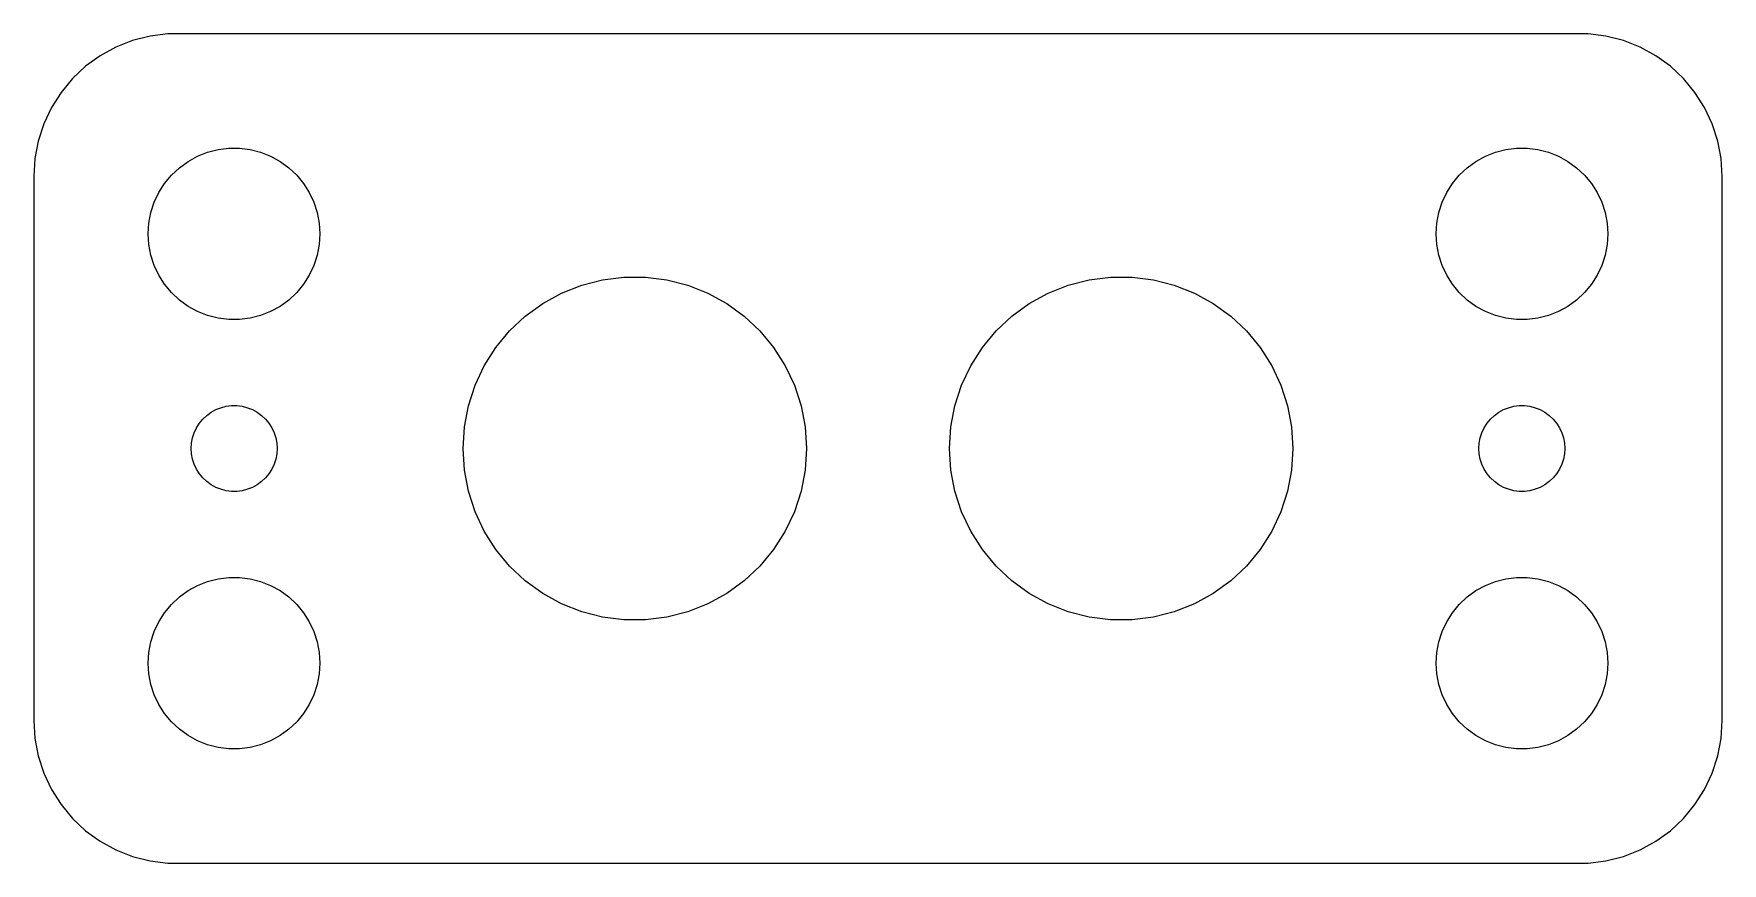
# Model space of a CAD drawing. Header units: metres. Extents: x -29.5 to 29.5, y 24.5 to 53.5.
import ezdxf

# ---------------------------------------------------------------- set-up
doc = ezdxf.new("R2010")
doc.units = ezdxf.units.M

msp = doc.modelspace()

# ---------------------------------------------------------------- linework, layer by layer
for p, q in [((-26.0451, 53.2553), (-26.6289, 53.0241)), ((-25.4369, 53.4114), (-26.0451, 53.2553)), ((-24.8139, 53.4901), (-25.4369, 53.4114)), ((24.8139, 53.4901), (-24.8139, 53.4901)), ((25.4369, 53.4114), (24.8139, 53.4901)), ((26.0451, 53.2553), (25.4369, 53.4114)), ((26.6289, 53.0241), (26.0451, 53.2553)), ((-27.1791, 52.7216), (-27.6871, 52.3526)), ((-26.6289, 53.0241), (-27.1791, 52.7216)), ((27.1791, 52.7216), (26.6289, 53.0241)), ((27.6871, 52.3526), (27.1791, 52.7216)), ((-28.1448, 51.9227), (-28.5451, 51.4389)), ((-27.6871, 52.3526), (-28.1448, 51.9227)), ((28.1448, 51.9227), (27.6871, 52.3526)), ((28.5451, 51.4389), (28.1448, 51.9227)), ((-28.5451, 51.4389), (-28.8815, 50.9088)), ((28.8815, 50.9088), (28.5451, 51.4389)), ((-28.8815, 50.9088), (-29.1489, 50.3406)), ((29.1489, 50.3406), (28.8815, 50.9088)), ((-29.1489, 50.3406), (-29.3429, 49.7434)), ((29.3429, 49.7434), (29.1489, 50.3406)), ((-29.3429, 49.7434), (-29.4606, 49.1267)), ((29.4606, 49.1267), (29.3429, 49.7434)), ((-29.4606, 49.1267), (-29.5, 48.5)), ((-24.4123, 48.8115), (-24.1075, 49.033)), ((-24.1075, 49.033), (-23.7773, 49.2145)), ((-23.7773, 49.2145), (-23.427, 49.3532)), ((-23.427, 49.3532), (-23.0621, 49.4469)), ((-23.0621, 49.4469), (-22.6884, 49.4941)), ((-22.6884, 49.4941), (-22.3116, 49.4941)), ((-22.3116, 49.4941), (-21.9379, 49.4469)), ((-21.9379, 49.4469), (-21.5729, 49.3532)), ((-21.5729, 49.3532), (-21.2227, 49.2145)), ((-21.2227, 49.2145), (-20.8925, 49.033)), ((-20.8925, 49.033), (-20.5877, 48.8115)), ((20.5877, 48.8115), (20.8925, 49.033)), ((20.8925, 49.033), (21.2227, 49.2145)), ((21.2227, 49.2145), (21.5729, 49.3532)), ((21.5729, 49.3532), (21.9379, 49.4469)), ((21.9379, 49.4469), (22.3116, 49.4941)), ((22.3116, 49.4941), (22.6884, 49.4941)), ((22.6884, 49.4941), (23.0621, 49.4469)), ((23.0621, 49.4469), (23.427, 49.3532)), ((23.427, 49.3532), (23.7773, 49.2145)), ((23.7773, 49.2145), (24.1075, 49.033)), ((24.1075, 49.033), (24.4123, 48.8115)), ((29.5, 48.5), (29.4606, 49.1267)), ((-29.5, 48.5), (-29.5, 29.5)), ((-24.927, 48.2634), (-24.6869, 48.5536)), ((-24.6869, 48.5536), (-24.4123, 48.8115)), ((-20.5877, 48.8115), (-20.3131, 48.5536)), ((-20.3131, 48.5536), (-20.0729, 48.2634)), ((20.0729, 48.2634), (20.3131, 48.5536)), ((20.3131, 48.5536), (20.5877, 48.8115)), ((24.4123, 48.8115), (24.6869, 48.5536)), ((24.6869, 48.5536), (24.927, 48.2634)), ((29.5, 29.5), (29.5, 48.5)), ((-25.2893, 47.6044), (-25.1289, 47.9453)), ((-25.1289, 47.9453), (-24.927, 48.2634)), ((-20.0729, 48.2634), (-19.8711, 47.9453)), ((-19.8711, 47.9453), (-19.7107, 47.6044)), ((19.7107, 47.6044), (19.8711, 47.9453)), ((19.8711, 47.9453), (20.0729, 48.2634)), ((24.927, 48.2634), (25.1289, 47.9453)), ((25.1289, 47.9453), (25.2893, 47.6044)), ((-25.4763, 46.876), (-25.4057, 47.2461)), ((-25.4057, 47.2461), (-25.2893, 47.6044)), ((-19.7107, 47.6044), (-19.5942, 47.2461)), ((-19.5942, 47.2461), (-19.5237, 46.876)), ((19.5237, 46.876), (19.5942, 47.2461)), ((19.5942, 47.2461), (19.7107, 47.6044)), ((25.2893, 47.6044), (25.4057, 47.2461)), ((25.4057, 47.2461), (25.4763, 46.876)), ((-25.5, 46.5), (-25.4763, 46.876)), ((-19.5237, 46.876), (-19.5, 46.5)), ((19.5, 46.5), (19.5237, 46.876)), ((25.4763, 46.876), (25.5, 46.5)), ((-25.4763, 46.124), (-25.5, 46.5)), ((-25.4057, 45.7539), (-25.4763, 46.124)), ((-19.5237, 46.124), (-19.5942, 45.7539)), ((-19.5, 46.5), (-19.5237, 46.124)), ((19.5237, 46.124), (19.5, 46.5)), ((19.5942, 45.7539), (19.5237, 46.124)), ((25.4763, 46.124), (25.4057, 45.7539)), ((25.5, 46.5), (25.4763, 46.124)), ((-25.2893, 45.3956), (-25.4057, 45.7539)), ((-19.5942, 45.7539), (-19.7107, 45.3956)), ((19.7107, 45.3956), (19.5942, 45.7539)), ((25.4057, 45.7539), (25.2893, 45.3956)), ((-25.1289, 45.0547), (-25.2893, 45.3956)), ((-24.927, 44.7366), (-25.1289, 45.0547)), ((-19.8711, 45.0547), (-20.0729, 44.7366)), ((-19.7107, 45.3956), (-19.8711, 45.0547)), ((-10.3541, 44.7063), (-9.62428, 44.8937)), ((-9.62428, 44.8937), (-8.87674, 44.9882)), ((-8.87674, 44.9882), (-8.12325, 44.9882)), ((-8.12325, 44.9882), (-7.3757, 44.8937)), ((-7.3757, 44.8937), (-6.64589, 44.7063)), ((6.64589, 44.7063), (7.3757, 44.8937)), ((7.3757, 44.8937), (8.12325, 44.9882)), ((8.12325, 44.9882), (8.87674, 44.9882)), ((8.87674, 44.9882), (9.62428, 44.8937)), ((9.62428, 44.8937), (10.3541, 44.7063)), ((19.8711, 45.0547), (19.7107, 45.3956)), ((20.0729, 44.7366), (19.8711, 45.0547)), ((25.1289, 45.0547), (24.927, 44.7366)), ((25.2893, 45.3956), (25.1289, 45.0547)), ((-24.6869, 44.4464), (-24.927, 44.7366)), ((-24.4123, 44.1884), (-24.6869, 44.4464)), ((-20.3131, 44.4464), (-20.5877, 44.1884)), ((-20.0729, 44.7366), (-20.3131, 44.4464)), ((-11.715, 44.066), (-11.0547, 44.429)), ((-11.0547, 44.429), (-10.3541, 44.7063)), ((-6.64589, 44.7063), (-5.94531, 44.429)), ((-5.94531, 44.429), (-5.28503, 44.066)), ((5.28503, 44.066), (5.94531, 44.429)), ((5.94531, 44.429), (6.64589, 44.7063)), ((10.3541, 44.7063), (11.0547, 44.429)), ((11.0547, 44.429), (11.715, 44.066)), ((20.3131, 44.4464), (20.0729, 44.7366)), ((20.5877, 44.1884), (20.3131, 44.4464)), ((24.6869, 44.4464), (24.4123, 44.1884)), ((24.927, 44.7366), (24.6869, 44.4464)), ((-24.1075, 43.967), (-24.4123, 44.1884)), ((-23.7773, 43.7855), (-24.1075, 43.967)), ((-23.427, 43.6468), (-23.7773, 43.7855)), ((-21.2227, 43.7855), (-21.5729, 43.6468)), ((-20.8925, 43.967), (-21.2227, 43.7855)), ((-20.5877, 44.1884), (-20.8925, 43.967)), ((-12.3245, 43.6231), (-11.715, 44.066)), ((-5.28503, 44.066), (-4.67545, 43.6231)), ((4.67545, 43.6231), (5.28503, 44.066)), ((11.715, 44.066), (12.3245, 43.6231)), ((20.8925, 43.967), (20.5877, 44.1884)), ((21.2227, 43.7855), (20.8925, 43.967)), ((21.5729, 43.6468), (21.2227, 43.7855)), ((23.7773, 43.7855), (23.427, 43.6468)), ((24.1075, 43.967), (23.7773, 43.7855)), ((24.4123, 44.1884), (24.1075, 43.967)), ((-23.0621, 43.5531), (-23.427, 43.6468)), ((-22.6884, 43.5059), (-23.0621, 43.5531)), ((-22.3116, 43.5059), (-22.6884, 43.5059)), ((-21.9379, 43.5531), (-22.3116, 43.5059)), ((-21.5729, 43.6468), (-21.9379, 43.5531)), ((-13.3541, 42.5267), (-12.8738, 43.1073)), ((-12.8738, 43.1073), (-12.3245, 43.6231)), ((-4.67545, 43.6231), (-4.12617, 43.1073)), ((-4.12617, 43.1073), (-3.64589, 42.5267)), ((3.64589, 42.5267), (4.12617, 43.1073)), ((4.12617, 43.1073), (4.67545, 43.6231)), ((12.3245, 43.6231), (12.8738, 43.1073)), ((12.8738, 43.1073), (13.3541, 42.5267)), ((21.9379, 43.5531), (21.5729, 43.6468)), ((22.3116, 43.5059), (21.9379, 43.5531)), ((22.6884, 43.5059), (22.3116, 43.5059)), ((23.0621, 43.5531), (22.6884, 43.5059)), ((23.427, 43.6468), (23.0621, 43.5531)), ((-13.7578, 41.8905), (-13.3541, 42.5267)), ((-3.64589, 42.5267), (-3.24216, 41.8905)), ((3.24216, 41.8905), (3.64589, 42.5267)), ((13.3541, 42.5267), (13.7578, 41.8905)), ((-14.0786, 41.2087), (-13.7578, 41.8905)), ((-3.24216, 41.8905), (-2.92134, 41.2087)), ((2.92134, 41.2087), (3.24216, 41.8905)), ((13.7578, 41.8905), (14.0786, 41.2087)), ((-14.3115, 40.4921), (-14.0786, 41.2087)), ((-2.92134, 41.2087), (-2.68849, 40.4921)), ((2.68849, 40.4921), (2.92134, 41.2087)), ((14.0786, 41.2087), (14.3115, 40.4921)), ((-23.5934, 40.0268), (-23.4561, 40.1558)), ((-23.4561, 40.1558), (-23.3037, 40.2665)), ((-23.3037, 40.2665), (-23.1387, 40.3572)), ((-23.1387, 40.3572), (-22.9635, 40.4266)), ((-22.9635, 40.4266), (-22.7811, 40.4734)), ((-22.7811, 40.4734), (-22.5942, 40.497)), ((-22.5942, 40.497), (-22.4058, 40.497)), ((-22.4058, 40.497), (-22.2189, 40.4734)), ((-22.2189, 40.4734), (-22.0365, 40.4266)), ((-22.0365, 40.4266), (-21.8613, 40.3572)), ((-21.8613, 40.3572), (-21.6963, 40.2665)), ((-21.6963, 40.2665), (-21.5439, 40.1558)), ((-21.5439, 40.1558), (-21.4065, 40.0268)), ((-14.4527, 39.752), (-14.3115, 40.4921)), ((-2.68849, 40.4921), (-2.5473, 39.752)), ((2.5473, 39.752), (2.68849, 40.4921)), ((14.3115, 40.4921), (14.4527, 39.752)), ((21.4065, 40.0268), (21.5439, 40.1558)), ((21.5439, 40.1558), (21.6963, 40.2665)), ((21.6963, 40.2665), (21.8613, 40.3572)), ((21.8613, 40.3572), (22.0365, 40.4266)), ((22.0365, 40.4266), (22.2189, 40.4734)), ((22.2189, 40.4734), (22.4058, 40.497)), ((22.4058, 40.497), (22.5942, 40.497)), ((22.5942, 40.497), (22.7811, 40.4734)), ((22.7811, 40.4734), (22.9635, 40.4266)), ((22.9635, 40.4266), (23.1387, 40.3572)), ((23.1387, 40.3572), (23.3037, 40.2665)), ((23.3037, 40.2665), (23.4561, 40.1558)), ((23.4561, 40.1558), (23.5934, 40.0268)), ((-23.9529, 39.373), (-23.8947, 39.5522)), ((-23.8947, 39.5522), (-23.8145, 39.7226)), ((-23.8145, 39.7226), (-23.7135, 39.8817)), ((-23.7135, 39.8817), (-23.5934, 40.0268)), ((-21.4065, 40.0268), (-21.2865, 39.8817)), ((-21.2865, 39.8817), (-21.1855, 39.7226)), ((-21.1855, 39.7226), (-21.1053, 39.5522)), ((-21.1053, 39.5522), (-21.0471, 39.373)), ((-14.5, 39), (-14.4527, 39.752)), ((-2.5473, 39.752), (-2.5, 39)), ((2.5, 39), (2.5473, 39.752)), ((14.4527, 39.752), (14.5, 39)), ((21.0471, 39.373), (21.1053, 39.5522)), ((21.1053, 39.5522), (21.1855, 39.7226)), ((21.1855, 39.7226), (21.2865, 39.8817)), ((21.2865, 39.8817), (21.4065, 40.0268)), ((23.5934, 40.0268), (23.7135, 39.8817)), ((23.7135, 39.8817), (23.8145, 39.7226)), ((23.8145, 39.7226), (23.8947, 39.5522)), ((23.8947, 39.5522), (23.9529, 39.373)), ((-24, 39), (-23.9882, 39.188)), ((-23.9882, 38.812), (-24, 39)), ((-23.9882, 39.188), (-23.9529, 39.373)), ((-21.0471, 39.373), (-21.0118, 39.188)), ((-21.0118, 39.188), (-21, 39)), ((-21, 39), (-21.0118, 38.812)), ((-14.4527, 38.248), (-14.5, 39)), ((-2.5, 39), (-2.5473, 38.248)), ((2.5473, 38.248), (2.5, 39)), ((14.5, 39), (14.4527, 38.248)), ((21, 39), (21.0118, 39.188)), ((21.0118, 38.812), (21, 39)), ((21.0118, 39.188), (21.0471, 39.373)), ((23.9529, 39.373), (23.9882, 39.188)), ((23.9882, 39.188), (24, 39)), ((24, 39), (23.9882, 38.812)), ((-23.9529, 38.627), (-23.9882, 38.812)), ((-23.8947, 38.4478), (-23.9529, 38.627)), ((-23.8145, 38.2774), (-23.8947, 38.4478)), ((-21.1053, 38.4478), (-21.1855, 38.2774)), ((-21.0471, 38.627), (-21.1053, 38.4478)), ((-21.0118, 38.812), (-21.0471, 38.627)), ((21.0471, 38.627), (21.0118, 38.812)), ((21.1053, 38.4478), (21.0471, 38.627)), ((21.1855, 38.2774), (21.1053, 38.4478)), ((23.8947, 38.4478), (23.8145, 38.2774)), ((23.9529, 38.627), (23.8947, 38.4478)), ((23.9882, 38.812), (23.9529, 38.627)), ((-23.7135, 38.1183), (-23.8145, 38.2774)), ((-23.5934, 37.9732), (-23.7135, 38.1183)), ((-23.4561, 37.8442), (-23.5934, 37.9732)), ((-23.3037, 37.7335), (-23.4561, 37.8442)), ((-21.5439, 37.8442), (-21.6963, 37.7335)), ((-21.4065, 37.9732), (-21.5439, 37.8442)), ((-21.2865, 38.1183), (-21.4065, 37.9732)), ((-21.1855, 38.2774), (-21.2865, 38.1183)), ((-14.3115, 37.5079), (-14.4527, 38.248)), ((-2.5473, 38.248), (-2.68849, 37.5079)), ((2.68849, 37.5079), (2.5473, 38.248)), ((14.4527, 38.248), (14.3115, 37.5079)), ((21.2865, 38.1183), (21.1855, 38.2774)), ((21.4065, 37.9732), (21.2865, 38.1183)), ((21.5439, 37.8442), (21.4065, 37.9732)), ((21.6963, 37.7335), (21.5439, 37.8442)), ((23.4561, 37.8442), (23.3037, 37.7335)), ((23.5934, 37.9732), (23.4561, 37.8442)), ((23.7135, 38.1183), (23.5934, 37.9732)), ((23.8145, 38.2774), (23.7135, 38.1183)), ((-23.1387, 37.6428), (-23.3037, 37.7335)), ((-22.9635, 37.5734), (-23.1387, 37.6428)), ((-22.7811, 37.5266), (-22.9635, 37.5734)), ((-22.5942, 37.503), (-22.7811, 37.5266)), ((-22.4058, 37.503), (-22.5942, 37.503)), ((-22.2189, 37.5266), (-22.4058, 37.503)), ((-22.0365, 37.5734), (-22.2189, 37.5266)), ((-21.8613, 37.6428), (-22.0365, 37.5734)), ((-21.6963, 37.7335), (-21.8613, 37.6428)), ((-14.0786, 36.7913), (-14.3115, 37.5079)), ((-2.68849, 37.5079), (-2.92134, 36.7913)), ((2.92134, 36.7913), (2.68849, 37.5079)), ((14.3115, 37.5079), (14.0786, 36.7913)), ((21.8613, 37.6428), (21.6963, 37.7335)), ((22.0365, 37.5734), (21.8613, 37.6428)), ((22.2189, 37.5266), (22.0365, 37.5734)), ((22.4058, 37.503), (22.2189, 37.5266)), ((22.5942, 37.503), (22.4058, 37.503)), ((22.7811, 37.5266), (22.5942, 37.503)), ((22.9635, 37.5734), (22.7811, 37.5266)), ((23.1387, 37.6428), (22.9635, 37.5734)), ((23.3037, 37.7335), (23.1387, 37.6428)), ((-13.7578, 36.1095), (-14.0786, 36.7913)), ((-2.92134, 36.7913), (-3.24216, 36.1095)), ((3.24216, 36.1095), (2.92134, 36.7913)), ((14.0786, 36.7913), (13.7578, 36.1095)), ((-13.3541, 35.4733), (-13.7578, 36.1095)), ((-3.24216, 36.1095), (-3.64589, 35.4733)), ((3.64589, 35.4733), (3.24216, 36.1095)), ((13.7578, 36.1095), (13.3541, 35.4733)), ((-12.8738, 34.8927), (-13.3541, 35.4733)), ((-3.64589, 35.4733), (-4.12617, 34.8927)), ((4.12617, 34.8927), (3.64589, 35.4733)), ((13.3541, 35.4733), (12.8738, 34.8927)), ((-12.3245, 34.3769), (-12.8738, 34.8927)), ((-4.12617, 34.8927), (-4.67545, 34.3769)), ((4.67545, 34.3769), (4.12617, 34.8927)), ((12.8738, 34.8927), (12.3245, 34.3769)), ((-23.7773, 34.2145), (-23.427, 34.3532)), ((-23.427, 34.3532), (-23.0621, 34.4469)), ((-23.0621, 34.4469), (-22.6884, 34.4941)), ((-22.6884, 34.4941), (-22.3116, 34.4941)), ((-22.3116, 34.4941), (-21.9379, 34.4469)), ((-21.9379, 34.4469), (-21.5729, 34.3532)), ((-21.5729, 34.3532), (-21.2227, 34.2145)), ((-11.715, 33.934), (-12.3245, 34.3769)), ((-4.67545, 34.3769), (-5.28503, 33.934)), ((5.28503, 33.934), (4.67545, 34.3769)), ((12.3245, 34.3769), (11.715, 33.934)), ((21.2227, 34.2145), (21.5729, 34.3532)), ((21.5729, 34.3532), (21.9379, 34.4469)), ((21.9379, 34.4469), (22.3116, 34.4941)), ((22.3116, 34.4941), (22.6884, 34.4941)), ((22.6884, 34.4941), (23.0621, 34.4469)), ((23.0621, 34.4469), (23.427, 34.3532)), ((23.427, 34.3532), (23.7773, 34.2145)), ((-24.6869, 33.5536), (-24.4123, 33.8116)), ((-24.4123, 33.8116), (-24.1075, 34.033)), ((-24.1075, 34.033), (-23.7773, 34.2145)), ((-21.2227, 34.2145), (-20.8925, 34.033)), ((-20.8925, 34.033), (-20.5877, 33.8116)), ((-20.5877, 33.8116), (-20.3131, 33.5536)), ((-11.0547, 33.571), (-11.715, 33.934)), ((-5.28503, 33.934), (-5.94531, 33.571)), ((5.94531, 33.571), (5.28503, 33.934)), ((11.715, 33.934), (11.0547, 33.571)), ((20.3131, 33.5536), (20.5877, 33.8116)), ((20.5877, 33.8116), (20.8925, 34.033)), ((20.8925, 34.033), (21.2227, 34.2145)), ((23.7773, 34.2145), (24.1075, 34.033)), ((24.1075, 34.033), (24.4123, 33.8116)), ((24.4123, 33.8116), (24.6869, 33.5536)), ((-25.1289, 32.9453), (-24.927, 33.2634)), ((-24.927, 33.2634), (-24.6869, 33.5536)), ((-20.3131, 33.5536), (-20.0729, 33.2634)), ((-20.0729, 33.2634), (-19.8711, 32.9453)), ((-10.3541, 33.2937), (-11.0547, 33.571)), ((-9.62428, 33.1063), (-10.3541, 33.2937)), ((-8.87674, 33.0118), (-9.62428, 33.1063)), ((-7.3757, 33.1063), (-8.12325, 33.0118)), ((-6.64589, 33.2937), (-7.3757, 33.1063)), ((-5.94531, 33.571), (-6.64589, 33.2937)), ((6.64589, 33.2937), (5.94531, 33.571)), ((7.3757, 33.1063), (6.64589, 33.2937)), ((8.12325, 33.0118), (7.3757, 33.1063)), ((9.62428, 33.1063), (8.87674, 33.0118)), ((10.3541, 33.2937), (9.62428, 33.1063)), ((11.0547, 33.571), (10.3541, 33.2937)), ((19.8711, 32.9453), (20.0729, 33.2634)), ((20.0729, 33.2634), (20.3131, 33.5536)), ((24.6869, 33.5536), (24.927, 33.2634)), ((24.927, 33.2634), (25.1289, 32.9453)), ((-25.4057, 32.2461), (-25.2893, 32.6044)), ((-25.2893, 32.6044), (-25.1289, 32.9453)), ((-19.8711, 32.9453), (-19.7107, 32.6044)), ((-19.7107, 32.6044), (-19.5942, 32.2461)), ((-8.12325, 33.0118), (-8.87674, 33.0118)), ((8.87674, 33.0118), (8.12325, 33.0118)), ((19.5942, 32.2461), (19.7107, 32.6044)), ((19.7107, 32.6044), (19.8711, 32.9453)), ((25.1289, 32.9453), (25.2893, 32.6044)), ((25.2893, 32.6044), (25.4057, 32.2461)), ((-25.5, 31.5), (-25.4763, 31.876)), ((-25.4763, 31.876), (-25.4057, 32.2461)), ((-19.5942, 32.2461), (-19.5237, 31.876)), ((-19.5237, 31.876), (-19.5, 31.5)), ((19.5, 31.5), (19.5237, 31.876)), ((19.5237, 31.876), (19.5942, 32.2461)), ((25.4057, 32.2461), (25.4763, 31.876)), ((25.4763, 31.876), (25.5, 31.5)), ((-25.4763, 31.124), (-25.5, 31.5)), ((-19.5, 31.5), (-19.5237, 31.124)), ((19.5237, 31.124), (19.5, 31.5)), ((25.5, 31.5), (25.4763, 31.124)), ((-25.4057, 30.7539), (-25.4763, 31.124)), ((-25.2893, 30.3956), (-25.4057, 30.7539)), ((-19.5942, 30.7539), (-19.7107, 30.3956)), ((-19.5237, 31.124), (-19.5942, 30.7539)), ((19.5942, 30.7539), (19.5237, 31.124)), ((19.7107, 30.3956), (19.5942, 30.7539)), ((25.4057, 30.7539), (25.2893, 30.3956)), ((25.4763, 31.124), (25.4057, 30.7539)), ((-25.1289, 30.0547), (-25.2893, 30.3956)), ((-19.7107, 30.3956), (-19.8711, 30.0547)), ((19.8711, 30.0547), (19.7107, 30.3956)), ((25.2893, 30.3956), (25.1289, 30.0547)), ((-29.5, 29.5), (-29.4606, 28.8733)), ((-24.927, 29.7366), (-25.1289, 30.0547)), ((-24.6869, 29.4464), (-24.927, 29.7366)), ((-20.0729, 29.7366), (-20.3131, 29.4464)), ((-19.8711, 30.0547), (-20.0729, 29.7366)), ((20.0729, 29.7366), (19.8711, 30.0547)), ((20.3131, 29.4464), (20.0729, 29.7366)), ((24.927, 29.7366), (24.6869, 29.4464)), ((25.1289, 30.0547), (24.927, 29.7366)), ((29.4606, 28.8733), (29.5, 29.5)), ((-24.4123, 29.1885), (-24.6869, 29.4464)), ((-24.1075, 28.967), (-24.4123, 29.1885)), ((-23.7773, 28.7855), (-24.1075, 28.967)), ((-20.8925, 28.967), (-21.2227, 28.7855)), ((-20.5877, 29.1885), (-20.8925, 28.967)), ((-20.3131, 29.4464), (-20.5877, 29.1885)), ((20.5877, 29.1885), (20.3131, 29.4464)), ((20.8925, 28.967), (20.5877, 29.1885)), ((21.2227, 28.7855), (20.8925, 28.967)), ((24.1075, 28.967), (23.7773, 28.7855)), ((24.4123, 29.1885), (24.1075, 28.967)), ((24.6869, 29.4464), (24.4123, 29.1885)), ((-29.4606, 28.8733), (-29.3429, 28.2566)), ((-23.427, 28.6468), (-23.7773, 28.7855)), ((-23.0621, 28.5531), (-23.427, 28.6468)), ((-22.6884, 28.5059), (-23.0621, 28.5531)), ((-22.3116, 28.5059), (-22.6884, 28.5059)), ((-21.9379, 28.5531), (-22.3116, 28.5059)), ((-21.5729, 28.6468), (-21.9379, 28.5531)), ((-21.2227, 28.7855), (-21.5729, 28.6468)), ((21.5729, 28.6468), (21.2227, 28.7855)), ((21.9379, 28.5531), (21.5729, 28.6468)), ((22.3116, 28.5059), (21.9379, 28.5531)), ((22.6884, 28.5059), (22.3116, 28.5059)), ((23.0621, 28.5531), (22.6884, 28.5059)), ((23.427, 28.6468), (23.0621, 28.5531)), ((23.7773, 28.7855), (23.427, 28.6468)), ((29.3429, 28.2566), (29.4606, 28.8733)), ((-29.3429, 28.2566), (-29.1489, 27.6594)), ((29.1489, 27.6594), (29.3429, 28.2566)), ((-29.1489, 27.6594), (-28.8815, 27.0912)), ((28.8815, 27.0912), (29.1489, 27.6594)), ((-28.8815, 27.0912), (-28.5451, 26.5611)), ((-28.5451, 26.5611), (-28.1448, 26.0773)), ((28.1448, 26.0773), (28.5451, 26.5611)), ((28.5451, 26.5611), (28.8815, 27.0912)), ((-28.1448, 26.0773), (-27.6871, 25.6474)), ((27.6871, 25.6474), (28.1448, 26.0773)), ((-27.6871, 25.6474), (-27.1791, 25.2784)), ((27.1791, 25.2784), (27.6871, 25.6474)), ((-27.1791, 25.2784), (-26.6289, 24.9759)), ((-26.6289, 24.9759), (-26.0451, 24.7447)), ((26.0451, 24.7447), (26.6289, 24.9759)), ((26.6289, 24.9759), (27.1791, 25.2784)), ((-26.0451, 24.7447), (-25.4369, 24.5886)), ((-25.4369, 24.5886), (-24.8139, 24.5099)), ((-24.8139, 24.5099), (24.8139, 24.5099)), ((24.8139, 24.5099), (25.4369, 24.5886)), ((25.4369, 24.5886), (26.0451, 24.7447))]:
    msp.add_line(p, q)

doc.saveas('drawing.dxf')
